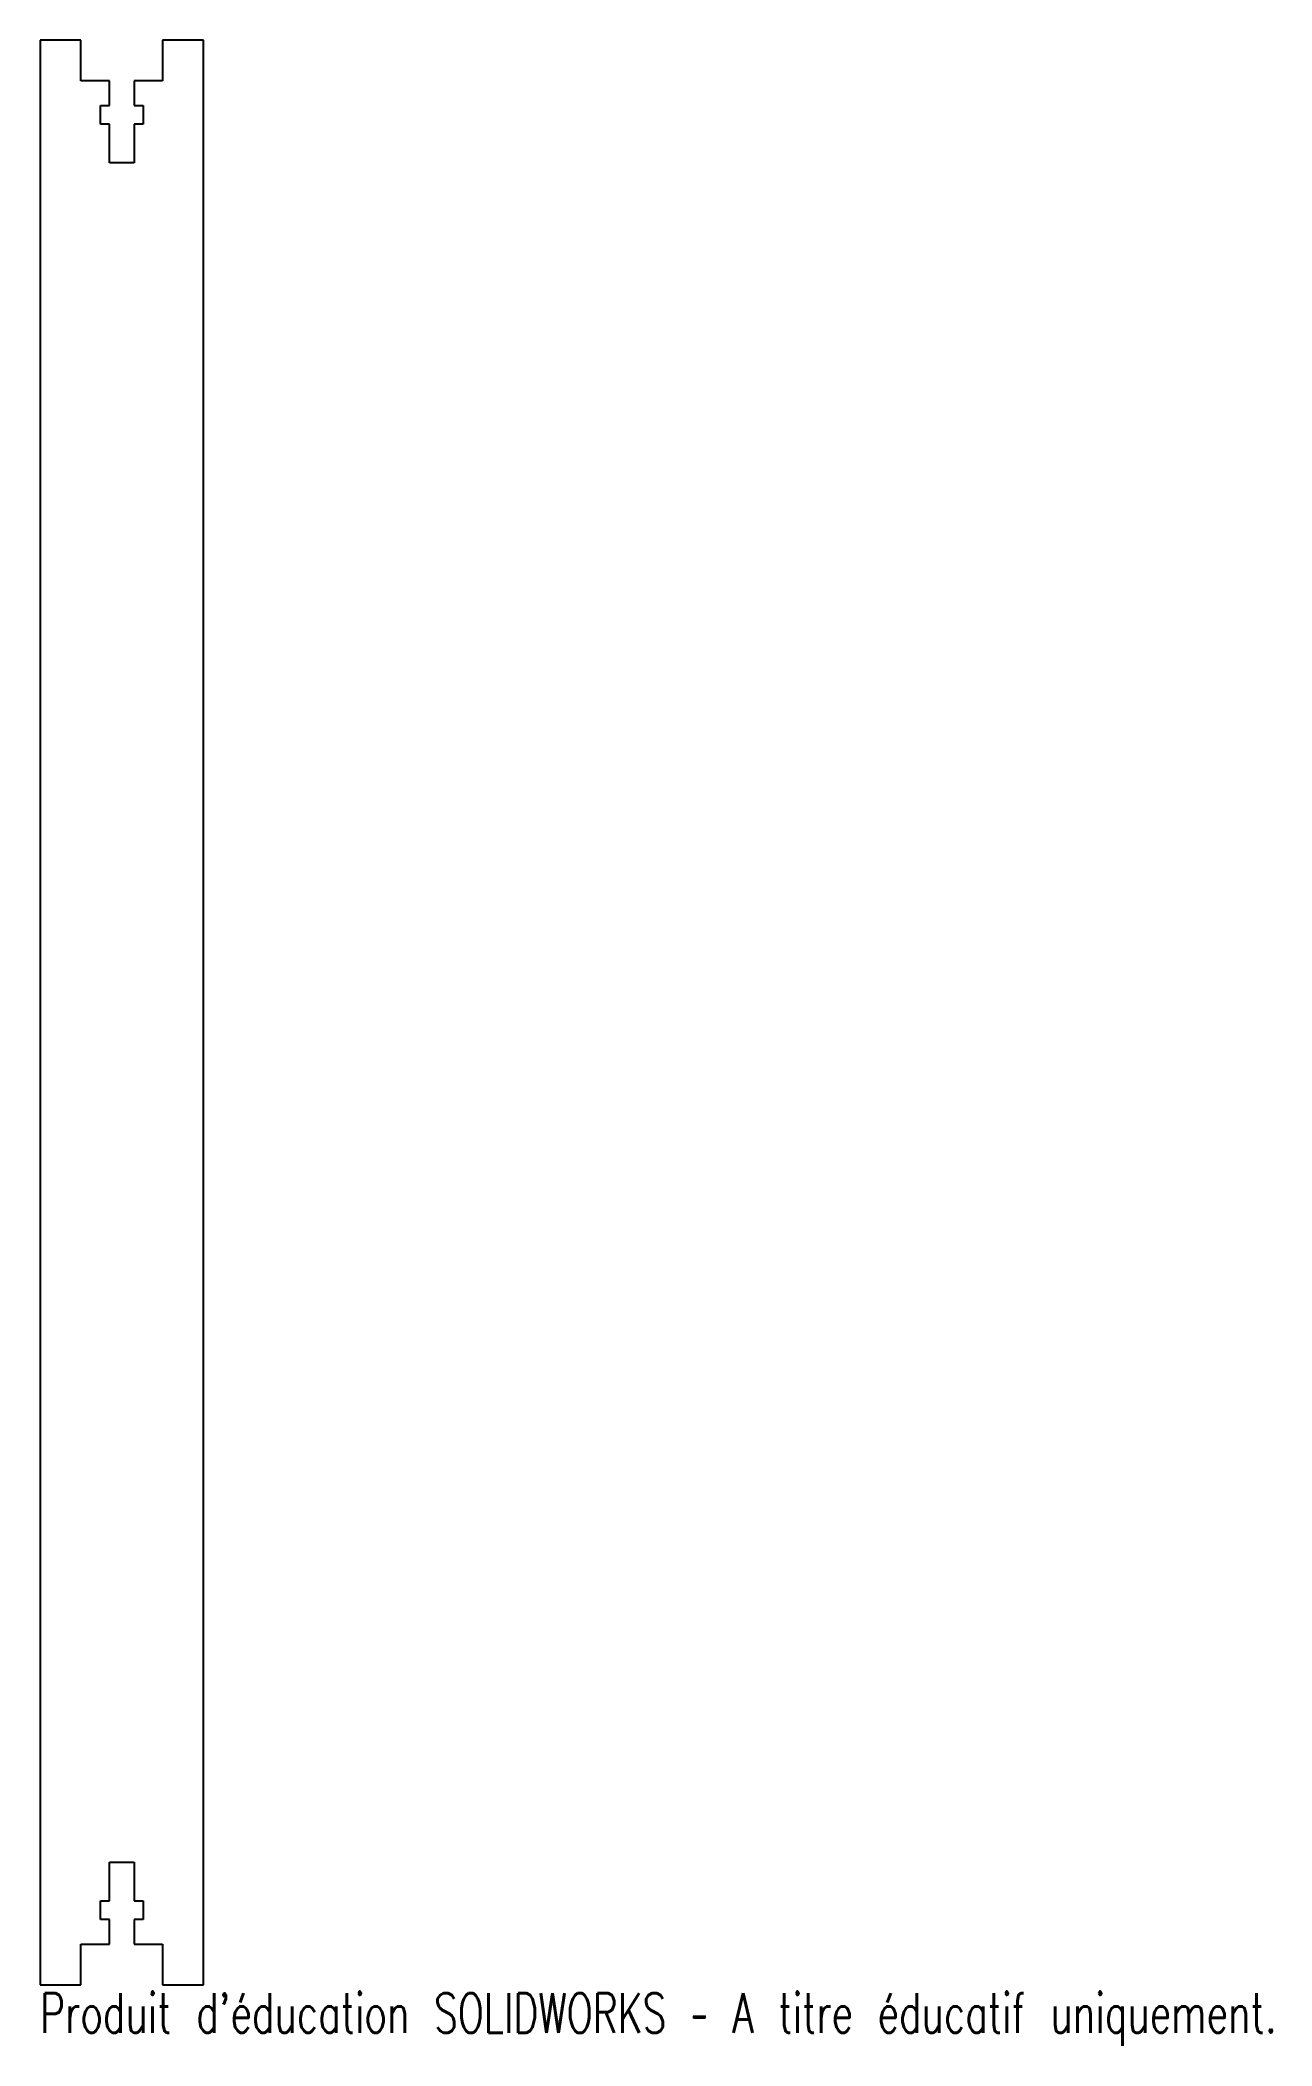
# Model space of a CAD drawing. Header units: millimetres. Extents: x 0 to 151, y -7 to 238.
import ezdxf

# ---------------------------------------------------------------- set-up
doc = ezdxf.new("R2010")
doc.units = ezdxf.units.MM
doc.styles.add('SLDTEXTSTYLE0', font='TXT', dxfattribs={"width": 0.7, "bigfont": 'bigfont'})

msp = doc.modelspace()

# ---------------------------------------------------------------- linework, layer by layer
at = {"color": 7, "linetype": 'Continuous', "lineweight": 25}
for p, q in [((0, 238), (0, 0)), ((5, 238), (0, 238)), ((5, 233), (5, 238)), ((20, 238), (15, 238)), ((15, 238), (15, 233)), ((20, 0), (20, 238)), ((8.5, 233), (5, 233)), ((8.5, 230), (8.5, 233)), ((15, 233), (11.5, 233)), ((11.5, 233), (11.5, 230)), ((7.4, 227.7), (7.4, 230)), ((7.4, 230), (8.5, 230)), ((11.5, 230), (12.6, 230)), ((12.6, 230), (12.6, 227.7)), ((8.5, 227.7), (7.4, 227.7)), ((8.5, 223), (8.5, 227.7)), ((12.6, 227.7), (11.5, 227.7)), ((11.5, 227.7), (11.5, 223)), ((11.5, 223), (8.5, 223)), ((8.5, 10.3), (8.5, 15)), ((8.5, 15), (11.5, 15)), ((11.5, 15), (11.5, 10.3)), ((7.4, 8), (7.4, 10.3)), ((7.4, 10.3), (8.5, 10.3)), ((11.5, 10.3), (12.6, 10.3)), ((12.6, 10.3), (12.6, 8)), ((8.5, 8), (7.4, 8)), ((8.5, 5), (8.5, 8)), ((12.6, 8), (11.5, 8)), ((11.5, 8), (11.5, 5)), ((5, 0), (5, 5)), ((5, 5), (8.5, 5)), ((11.5, 5), (15, 5)), ((15, 5), (15, 0)), ((0, 0), (5, 0)), ((15, 0), (20, 0))]:
    msp.add_line(p, q, dxfattribs=at)

# ---------------------------------------------------------------- texts
at = {"color": 7, "linetype": 'Continuous', "insert": (0, -1.02), "char_height": 4.8336, "attachment_point": 1, "style": 'SLDTEXTSTYLE0'}
msp.add_mtext("Produit d'éducation SOLIDWORKS – A titre éducatif uniquement.", dxfattribs=at)

doc.saveas('drawing.dxf')
